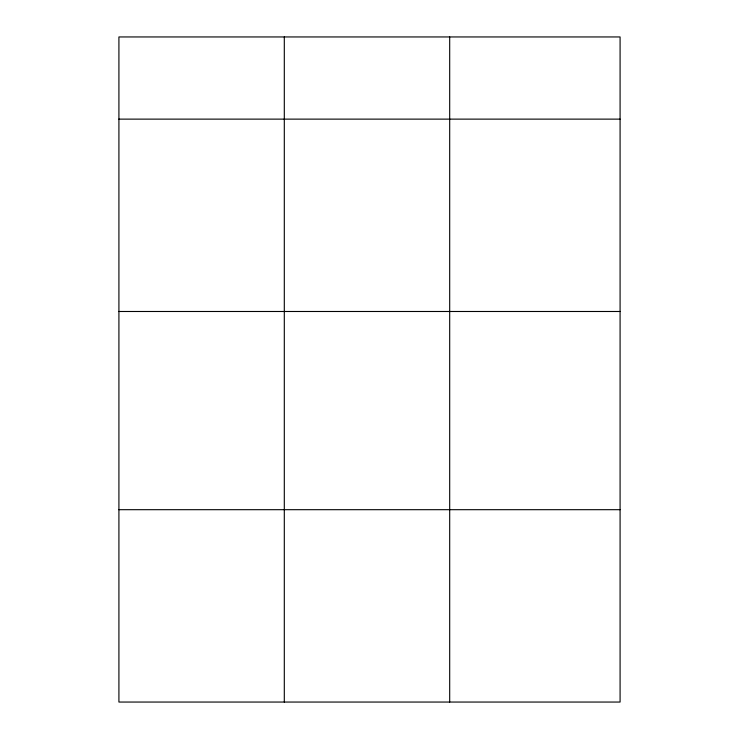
<?xml version="1.0" encoding="UTF-8"?>
<svg xmlns="http://www.w3.org/2000/svg" width="739" height="739" viewBox="0 0 739 739"><rect width="100%" height="100%" fill="white"/><g stroke="black" fill="none" stroke-linecap="round" stroke-linejoin="round"><path stroke-width="1.11" d="M620.086 311.488L620.086 36.95L118.914 36.95L118.914 702.05L620.086 702.05L620.086 311.488L118.914 311.488M118.914 119.127L620.086 119.127M118.914 509.688L620.086 509.688M449.691 36.95L449.691 702.05M284.303 36.95L284.303 702.05"/></g></svg>
